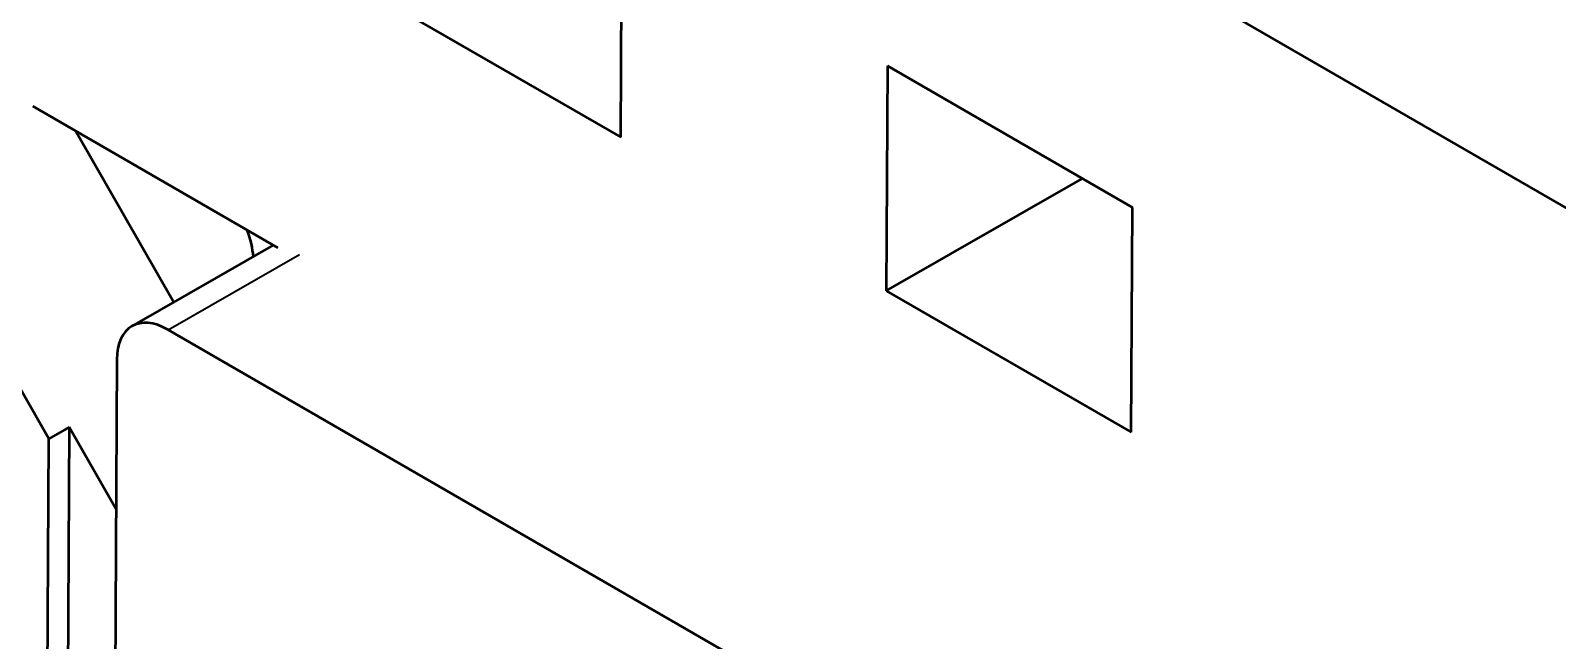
# Model space of a CAD drawing. Header units: millimetres. Extents: x -32 to 1138, y -135 to 348.
# Drawn here: x 320.36 to 328.82, y 279.55 to 282.93 of the extents above; entities that cross this region are included whole.
import ezdxf

# ---------------------------------------------------------------- set-up
doc = ezdxf.new("R2010")
doc.units = ezdxf.units.MM
doc.layers.add('외형선(ISO)', color=7, linetype='Continuous', lineweight=50)
doc.layers.add('좁은 외형선(ISO)', color=7, linetype='Continuous', lineweight=35)

msp = doc.modelspace()

# ---------------------------------------------------------------- linework, layer by layer
at = {"layer": '외형선(ISO)'}
for p, q in [((305.38348, 295.50932), (390.29286, 246.48687)), ((323.63424, 282.33997), (323.64066, 283.58474)), ((322.27659, 283.12381), (323.63424, 282.33997)), ((325.11145, 282.73558), (325.10502, 281.49082)), ((326.46909, 281.95174), (325.11145, 282.73558)), ((321.73351, 281.72892), (320.37748, 282.51183)), ((320.61447, 282.375), (321.15766, 281.42664)), ((320.46479, 280.67086), (319.62134, 282.14347)), ((325.10502, 281.49082), (326.19273, 282.1113)), ((326.46267, 280.70698), (326.46909, 281.95174)), ((320.92617, 281.29459), (321.71068, 281.74211)), ((325.10502, 281.49082), (326.46267, 280.70698)), ((325.3687, 278.82522), (321.12606, 281.27471)), ((320.84153, 281.11044), (320.81109, 275.2142)), ((320.57793, 280.7354), (320.46479, 280.67086)), ((320.57793, 280.7354), (320.54918, 275.16672)), ((320.83725, 280.28264), (320.57793, 280.7354)), ((320.43605, 275.10219), (320.46479, 280.67086))]:
    msp.add_line(p, q, dxfattribs=at)
for centre, major_axis, start_param, end_param in [((321.31669, 281.81003), (0.1982, -0.34744), 0.8820791, 1.2954737), ((321.12437, 280.94714), (-0.1982, 0.34744), 5.5007942, 7.0715905)]:
    msp.add_ellipse(centre, major_axis=major_axis, ratio=0.5807915, start_param=start_param, end_param=end_param, dxfattribs=at)
at = {"layer": '좁은 외형선(ISO)'}
msp.add_line((321.12606, 281.27471), (321.85501, 281.69054), dxfattribs=at)

doc.saveas('drawing.dxf')
